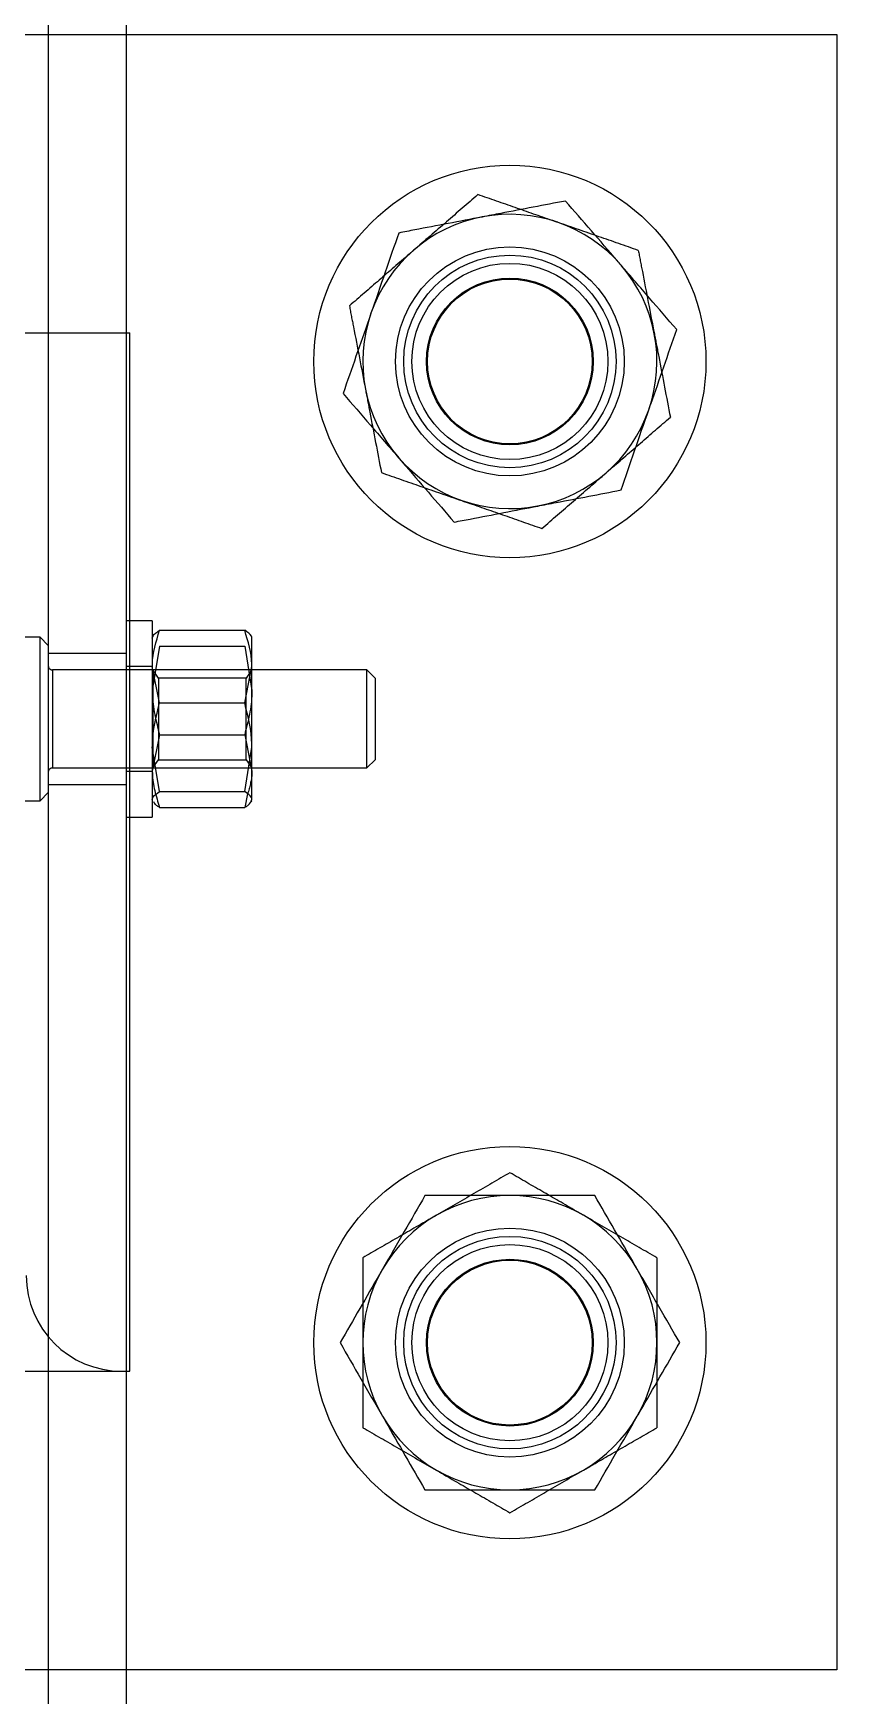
# Model space of a CAD drawing. Header units: metres. Extents: x 0 to 63075, y 0 to 44550.
# Drawn here: x 14241.2 to 14290.4, y 28258.9 to 28360.6 of the extents above; entities that cross this region are included whole.
import ezdxf

# ---------------------------------------------------------------- set-up
doc = ezdxf.new("R2010")
doc.units = ezdxf.units.M
doc.header["$LTSCALE"] = 75
doc.linetypes.add('HIDDEN2', pattern=[4.7625, 3.175, -1.5875])
for name, color, linetype in [('SDM', 7, 'Continuous'), ('SL4', 4, 'Continuous'), ('ST1', 7, 'HIDDEN2')]:
    doc.layers.add(name, color=color, linetype=linetype)

# ---------------------------------------------------------------- blocks, each defined once
blk = doc.blocks.new('A$Ca53c419a')
at = {"layer": 'SL4'}
for p, q in [((4619.72, 206.23), (3669.71, 206.23)), ((3830.73, 162.75), (3830.73, 206.23)), ((3848.98, 206.23), (3848.98, 206)), ((3848.98, 206), (3882.87, 206)), ((3882.87, 206.23), (3882.87, 204.64)), ((3894.87, 204.64), (3894.87, 206.23)), ((3894.87, 206), (3912.48, 206)), ((3912.48, 206.23), (3912.48, 206)), ((3930.73, 206.23), (3930.73, 162.75)), ((3894.87, 204.64), (3882.87, 204.64)), ((3884.43, 204.19), (3887.14, 204.64)), ((3889.85, 204.19), (3892.07, 204.64)), ((3893.95, 204.59), (3893.87, 204.64)), ((3883.46, 204.19), (3883.46, 198.98)), ((3884.43, 204.19), (3884.43, 198.98)), ((3889.85, 204.19), (3889.85, 198.98)), ((3894.29, 204.19), (3894.29, 198.98)), ((3884.28, 198.8), (3883.46, 198.98)), ((3883.8, 198.58), (3883.87, 198.54)), ((3883.94, 198.54), (3887.14, 198.54)), ((3884.43, 198.98), (3887.14, 198.54)), ((3885.87, 198.54), (3885.87, 191.5)), ((3887.14, 198.54), (3892.07, 198.54)), ((3889.85, 198.98), (3892.07, 198.54)), ((3891.87, 191.5), (3891.87, 198.54)), ((3892.07, 198.54), (3893.87, 198.54)), ((3893.87, 198.54), (3893.95, 198.58)), ((3885.87, 191.5), (3886.37, 191)), ((3885.87, 191.5), (3891.87, 191.5)), ((3891.37, 191), (3891.87, 191.5)), ((3891.37, 191), (3886.37, 191)), ((3930.73, 162.75), (3830.73, 162.75))]:
    blk.add_line(p, q, dxfattribs=at)
for centre, start, end in [((3850.73, 182.75), 60, 120), ((3910.73, 182.75), 70.8626, 130.8626), ((3910.73, 182.75), 10.8626, 70.8626), ((3850.73, 182.75), 120, 180), ((3850.73, 182.75), 0, 60), ((3910.73, 182.75), 130.8626, 190.8626), ((3910.73, 182.75), 310.8626, 10.8626), ((3850.73, 182.75), 180, 240), ((3850.73, 182.75), 300, 0), ((3910.73, 182.75), 190.8626, 250.8626), ((3910.73, 182.75), 250.8626, 310.8626), ((3850.73, 182.75), 240, 300)]:
    blk.add_arc(centre, 9, start, end, dxfattribs=at)
for points, knots in [([(3883.46, 204.19), (3883.5, 204.26), (3883.61, 204.45), (3883.73, 204.5), (3883.8, 204.54)], [0, 0, 0, 0, 0.360683, 1, 1, 1, 1]), ([(3883.94, 204.64), (3883.99, 204.63), (3884.15, 204.6), (3884.31, 204.36), (3884.43, 204.19)], [0, 0, 0, 0, 0.268634, 1, 1, 1, 1]), ([(3887.14, 204.64), (3887.2, 204.63), (3888.12, 204.63), (3889.01, 204.4), (3889.85, 204.19)], [0, 0, 0, 0, 0.070201, 1, 1, 1, 1]), ([(3892.07, 204.64), (3892.12, 204.63), (3892.87, 204.63), (3893.6, 204.4), (3894.29, 204.19)], [0, 0, 0, 0, 0.070201, 1, 1, 1, 1]), ([(3893.8, 204.64), (3893.85, 204.63), (3894.01, 204.6), (3894.17, 204.36), (3894.29, 204.19)], [0, 0, 0, 0, 0.268634, 1, 1, 1, 1]), ([(3883.46, 198.98), (3883.5, 198.91), (3883.66, 198.65), (3883.82, 198.59), (3883.94, 198.54)], [0, 0, 0, 0, 0.257551, 1, 1, 1, 1]), ([(3883.94, 198.54), (3883.99, 198.54), (3884.15, 198.57), (3884.31, 198.81), (3884.43, 198.98)], [0, 0, 0, 0, 0.268634, 1, 1, 1, 1]), ([(3887.14, 198.54), (3887.2, 198.54), (3888.12, 198.54), (3889.01, 198.77), (3889.85, 198.98)], [0, 0, 0, 0, 0.070201, 1, 1, 1, 1]), ([(3892.07, 198.54), (3892.12, 198.54), (3892.87, 198.54), (3893.6, 198.77), (3894.29, 198.98)], [0, 0, 0, 0, 0.070201, 1, 1, 1, 1]), ([(3893.8, 198.54), (3893.85, 198.54), (3894.01, 198.57), (3894.17, 198.81), (3894.29, 198.98)], [0, 0, 0, 0, 0.2686336, 1, 1, 1, 1]), ([(3850.73, 193.14), (3849.99, 192.72), (3848.52, 191.87), (3846.99, 190.99), (3846.23, 190.54)], [0, 0, 0, 0, 0.495458, 1, 1, 1, 1]), ([(3855.23, 190.54), (3855.12, 190.61), (3854.31, 191.07), (3852.79, 191.95), (3851.42, 192.74), (3850.73, 193.14)], [0, 0, 0, 0, 0.07009, 0.5307844, 1, 1, 1, 1]), ([(3908.77, 192.96), (3908.13, 192.4), (3906.84, 191.29), (3905.51, 190.14), (3904.84, 189.56)], [0, 0, 0, 0, 0.495458, 1, 1, 1, 1]), ([(3913.68, 191.25), (3913.56, 191.29), (3912.68, 191.6), (3911.02, 192.18), (3909.52, 192.69), (3908.77, 192.96)], [0, 0, 0, 0, 0.07009, 0.5307844, 1, 1, 1, 1]), ([(3918.58, 189.55), (3917.79, 189.83), (3916.18, 190.38), (3914.51, 190.96), (3913.68, 191.25)], [0, 0, 0, 0, 0.495458, 1, 1, 1, 1]), ([(3846.23, 190.54), (3846.12, 190.48), (3845.31, 190.02), (3843.79, 189.14), (3842.42, 188.35), (3841.73, 187.95)], [0, 0, 0, 0, 0.07009, 0.530784, 1, 1, 1, 1]), ([(3859.73, 187.95), (3858.99, 188.37), (3857.52, 189.22), (3855.99, 190.1), (3855.23, 190.54)], [0, 0, 0, 0, 0.495458, 1, 1, 1, 1]), ([(3904.84, 189.56), (3904.74, 189.48), (3904.04, 188.87), (3902.71, 187.72), (3901.51, 186.68), (3900.91, 186.16)], [0, 0, 0, 0, 0.07009, 0.5307844, 1, 1, 1, 1]), ([(3919.56, 184.45), (3919.3, 185.83), (3918.97, 187.56), (3918.65, 189.22), (3918.58, 189.55)], [0, 0, 0, 0, 0.803647, 1, 1, 1, 1]), ([(3841.73, 187.95), (3841.73, 187.61), (3841.73, 185.92), (3841.73, 184.16), (3841.73, 182.75)], [0, 0, 0, 0, 0.196353, 1, 1, 1, 1]), ([(3859.73, 182.75), (3859.73, 184.16), (3859.73, 185.92), (3859.73, 187.61), (3859.73, 187.95)], [0, 0, 0, 0, 0.803647, 1, 1, 1, 1]), ([(3900.91, 186.16), (3900.97, 185.83), (3901.29, 184.17), (3901.62, 182.44), (3901.89, 181.05)], [0, 0, 0, 0, 0.196353, 1, 1, 1, 1]), ([(3920.54, 179.34), (3920.29, 180.66), (3919.97, 182.34), (3919.64, 184.07), (3919.56, 184.45)], [0, 0, 0, 0, 0.779636, 1, 1, 1, 1]), ([(3841.73, 182.75), (3841.73, 182.36), (3841.73, 180.6), (3841.73, 178.89), (3841.73, 177.55)], [0, 0, 0, 0, 0.220364, 1, 1, 1, 1]), ([(3859.73, 177.55), (3859.73, 178.89), (3859.73, 180.6), (3859.73, 182.36), (3859.73, 182.75)], [0, 0, 0, 0, 0.779636, 1, 1, 1, 1]), ([(3901.89, 181.05), (3901.96, 180.67), (3902.29, 178.95), (3902.61, 177.26), (3902.87, 175.95)], [0, 0, 0, 0, 0.220364, 1, 1, 1, 1]), ([(3916.61, 175.94), (3916.71, 176.02), (3917.41, 176.63), (3918.74, 177.78), (3919.94, 178.82), (3920.54, 179.34)], [0, 0, 0, 0, 0.07009, 0.530784, 1, 1, 1, 1]), ([(3841.73, 177.55), (3842.46, 177.13), (3843.93, 176.28), (3845.46, 175.4), (3846.23, 174.96)], [0, 0, 0, 0, 0.495458, 1, 1, 1, 1]), ([(3855.23, 174.96), (3855.33, 175.02), (3856.14, 175.48), (3857.66, 176.36), (3859.03, 177.15), (3859.73, 177.55)], [0, 0, 0, 0, 0.07009, 0.530784, 1, 1, 1, 1]), ([(3902.87, 175.95), (3903.66, 175.67), (3905.27, 175.12), (3906.94, 174.54), (3907.77, 174.25)], [0, 0, 0, 0, 0.495458, 1, 1, 1, 1]), ([(3912.68, 172.54), (3913.32, 173.1), (3914.61, 174.21), (3915.94, 175.36), (3916.61, 175.94)], [0, 0, 0, 0, 0.495458, 1, 1, 1, 1]), ([(3846.23, 174.96), (3846.33, 174.89), (3847.14, 174.43), (3848.66, 173.55), (3850.03, 172.76), (3850.73, 172.36)], [0, 0, 0, 0, 0.07009, 0.530784, 1, 1, 1, 1]), ([(3850.73, 172.36), (3851.46, 172.78), (3852.93, 173.63), (3854.46, 174.51), (3855.23, 174.96)], [0, 0, 0, 0, 0.495458, 1, 1, 1, 1]), ([(3907.77, 174.25), (3907.89, 174.21), (3908.77, 173.9), (3910.43, 173.32), (3911.93, 172.81), (3912.68, 172.54)], [0, 0, 0, 0, 0.07009, 0.5307844, 1, 1, 1, 1])]:
    blk.add_open_spline(points, degree=3, knots=knots, dxfattribs=at)
at = {"layer": 'ST1'}
for p, q in [((3830.73, 206.23), (3830.73, 281.23)), ((3848.98, 281.23), (3848.98, 206.23)), ((3912.48, 281.23), (3912.48, 206.23)), ((3930.73, 281.23), (3930.73, 206.23)), ((3883.87, 225.75), (3883.87, 211.5)), ((3893.87, 211.5), (3893.87, 225.75)), ((3883.87, 211.5), (3893.87, 211.5)), ((3883.87, 211.5), (3884.37, 211)), ((3893.37, 211), (3893.87, 211.5)), ((4669.71, 211), (3669.71, 211)), ((3893.37, 211), (3884.37, 211)), ((3884.87, 211), (3884.87, 206.23)), ((3891.87, 210.75), (3885.87, 210.75)), ((3885.87, 210.75), (3885.87, 198.54)), ((3891.87, 198.54), (3891.87, 210.75)), ((3892.87, 206.23), (3892.87, 211)), ((3882.87, 206), (3894.87, 206)), ((3885.67, 206.23), (3885.67, 204.64)), ((3892.07, 204.64), (3892.07, 206.23)), ((3887.9, 204.19), (3885.68, 204.64)), ((3885.87, 204.64), (3885.87, 204.61)), ((3891.87, 204.61), (3885.87, 204.61)), ((3885.87, 204.61), (3886.37, 204.26)), ((3893.31, 204.19), (3890.61, 204.64)), ((3891.37, 204.26), (3891.87, 204.61)), ((3891.87, 204.61), (3891.87, 204.64)), ((3886.41, 204.26), (3886.37, 204.26)), ((3886.37, 204.26), (3886.37, 198.89)), ((3891.37, 204.26), (3886.41, 204.26)), ((3887.9, 204.19), (3887.9, 198.98)), ((3891.37, 198.89), (3891.37, 204.26)), ((3893.31, 204.19), (3893.31, 198.98)), ((3887.9, 198.98), (3885.68, 198.54)), ((3886.37, 198.89), (3885.87, 198.54)), ((3886.37, 198.89), (3891.37, 198.89)), ((3893.31, 198.98), (3890.61, 198.54)), ((3891.87, 198.54), (3891.37, 198.89))]:
    blk.add_line(p, q, dxfattribs=at)
for centre, radius in [((3850.73, 182.75), 12), ((3910.73, 182.75), 12), ((3850.73, 182.75), 7), ((3850.73, 182.75), 6.5), ((3910.73, 182.75), 7), ((3910.73, 182.75), 6.5), ((3850.73, 182.75), 6), ((3910.73, 182.75), 6), ((3850.73, 182.75), 5.1), ((3850.73, 182.75), 5.04), ((3910.73, 182.75), 5.1), ((3910.73, 182.75), 5.04)]:
    blk.add_circle(centre, radius, dxfattribs=at)
for centre, radius, start, end in [((3854.83, 206.5), 5.85, 90, 180), ((3885.62, 210.75), 0.25, 0, 90), ((3892.12, 210.75), 0.25, 90, 180)]:
    blk.add_arc(centre, radius, start, end, dxfattribs=at)
for points, knots in [([(3885.68, 204.64), (3885.63, 204.63), (3884.88, 204.63), (3884.14, 204.4), (3883.46, 204.19)], [0, 0, 0, 0, 0.0702006, 1, 1, 1, 1]), ([(3890.61, 204.64), (3890.54, 204.63), (3889.63, 204.63), (3888.73, 204.4), (3887.9, 204.19)], [0, 0, 0, 0, 0.070201, 1, 1, 1, 1]), ([(3885.68, 198.54), (3885.63, 198.54), (3885.15, 198.54), (3884.69, 198.68), (3884.28, 198.8)], [0, 0, 0, 0, 0.111415, 1, 1, 1, 1]), ([(3890.61, 198.54), (3890.54, 198.54), (3889.63, 198.54), (3888.73, 198.77), (3887.9, 198.98)], [0, 0, 0, 0, 0.0702006, 1, 1, 1, 1]), ([(3914.13, 192.57), (3913.7, 192.49), (3912.04, 192.17), (3910.31, 191.83), (3909.03, 191.59)], [0, 0, 0, 0, 0.257551, 1, 1, 1, 1]), ([(3917.53, 188.64), (3917.45, 188.73), (3916.84, 189.44), (3915.69, 190.77), (3914.65, 191.96), (3914.13, 192.57)], [0, 0, 0, 0, 0.07009, 0.530784, 1, 1, 1, 1]), ([(3845.53, 191.75), (3845.11, 191.02), (3844.26, 189.54), (3843.37, 188.02), (3842.93, 187.25)], [0, 0, 0, 0, 0.495458, 1, 1, 1, 1]), ([(3850.73, 191.75), (3850.25, 191.75), (3848.49, 191.75), (3846.78, 191.75), (3845.53, 191.75)], [0, 0, 0, 0, 0.268634, 1, 1, 1, 1]), ([(3855.92, 191.75), (3855.48, 191.75), (3853.79, 191.75), (3852.03, 191.75), (3850.73, 191.75)], [0, 0, 0, 0, 0.257551, 1, 1, 1, 1]), ([(3858.52, 187.25), (3858.46, 187.36), (3857.99, 188.16), (3857.11, 189.69), (3856.32, 191.06), (3855.92, 191.75)], [0, 0, 0, 0, 0.07009, 0.530784, 1, 1, 1, 1]), ([(3909.03, 191.59), (3908.56, 191.5), (3906.84, 191.17), (3905.16, 190.85), (3903.93, 190.61)], [0, 0, 0, 0, 0.268634, 1, 1, 1, 1]), ([(3903.93, 190.61), (3903.65, 189.81), (3903.09, 188.2), (3902.51, 186.54), (3902.22, 185.7)], [0, 0, 0, 0, 0.495458, 1, 1, 1, 1]), ([(3920.93, 184.71), (3920.38, 185.35), (3919.26, 186.63), (3918.11, 187.97), (3917.53, 188.64)], [0, 0, 0, 0, 0.495458, 1, 1, 1, 1]), ([(3842.93, 187.25), (3842.87, 187.14), (3842.4, 186.34), (3841.52, 184.81), (3840.73, 183.44), (3840.33, 182.75)], [0, 0, 0, 0, 0.07009, 0.530784, 1, 1, 1, 1]), ([(3861.12, 182.75), (3860.7, 183.48), (3859.84, 184.96), (3858.96, 186.48), (3858.52, 187.25)], [0, 0, 0, 0, 0.495458, 1, 1, 1, 1]), ([(3902.22, 185.7), (3902.18, 185.58), (3901.88, 184.7), (3901.3, 183.04), (3900.78, 181.55), (3900.52, 180.79)], [0, 0, 0, 0, 0.07009, 0.530784, 1, 1, 1, 1]), ([(3919.23, 179.8), (3919.27, 179.92), (3919.57, 180.8), (3920.15, 182.46), (3920.67, 183.95), (3920.93, 184.71)], [0, 0, 0, 0, 0.07009, 0.530784, 1, 1, 1, 1]), ([(3840.33, 182.75), (3840.75, 182.02), (3841.61, 180.54), (3842.49, 179.02), (3842.93, 178.25)], [0, 0, 0, 0, 0.495458, 1, 1, 1, 1]), ([(3858.52, 178.25), (3858.58, 178.36), (3859.05, 179.16), (3859.93, 180.69), (3860.72, 182.06), (3861.12, 182.75)], [0, 0, 0, 0, 0.07009, 0.530784, 1, 1, 1, 1]), ([(3900.52, 180.79), (3901.07, 180.15), (3902.19, 178.87), (3903.34, 177.53), (3903.92, 176.86)], [0, 0, 0, 0, 0.495458, 1, 1, 1, 1]), ([(3917.52, 174.89), (3917.8, 175.69), (3918.36, 177.3), (3918.94, 178.96), (3919.23, 179.8)], [0, 0, 0, 0, 0.495458, 1, 1, 1, 1]), ([(3842.93, 178.25), (3842.99, 178.14), (3843.46, 177.34), (3844.34, 175.81), (3845.13, 174.44), (3845.53, 173.75)], [0, 0, 0, 0, 0.07009, 0.530784, 1, 1, 1, 1]), ([(3855.92, 173.75), (3856.34, 174.48), (3857.19, 175.96), (3858.08, 177.48), (3858.52, 178.25)], [0, 0, 0, 0, 0.495458, 1, 1, 1, 1]), ([(3903.92, 176.86), (3904, 176.77), (3904.61, 176.06), (3905.76, 174.73), (3906.8, 173.54), (3907.32, 172.93)], [0, 0, 0, 0, 0.07009, 0.530784, 1, 1, 1, 1]), ([(3917.52, 174.89), (3917.1, 174.81), (3915.43, 174.49), (3913.7, 174.16), (3912.42, 173.91)], [0, 0, 0, 0, 0.257551, 1, 1, 1, 1]), ([(3912.42, 173.91), (3911.96, 173.82), (3910.23, 173.49), (3908.55, 173.17), (3907.32, 172.93)], [0, 0, 0, 0, 0.268634, 1, 1, 1, 1]), ([(3850.73, 173.75), (3850.25, 173.75), (3848.49, 173.75), (3846.78, 173.75), (3845.53, 173.75)], [0, 0, 0, 0, 0.268634, 1, 1, 1, 1]), ([(3855.92, 173.75), (3855.48, 173.75), (3853.79, 173.75), (3852.03, 173.75), (3850.73, 173.75)], [0, 0, 0, 0, 0.257551, 1, 1, 1, 1])]:
    blk.add_open_spline(points, degree=3, knots=knots, dxfattribs=at)

msp = doc.modelspace()

# ---------------------------------------------------------------- block references
at = {"layer": 'SDM', "rotation": 90}
msp.add_blockref('A$Ca53c419a', (14453.13, 24429.77), dxfattribs=at)

doc.saveas('drawing.dxf')
